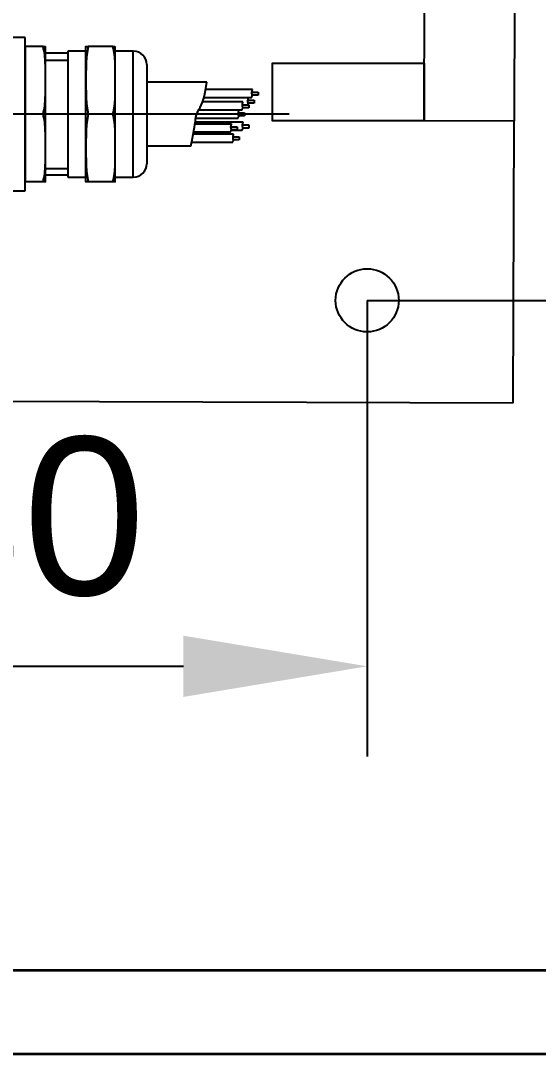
# Model space of a CAD drawing. Header units: millimetres. Extents: x 2928 to 3086, y 1537 to 1648.
# Drawn here: x 2979.86 to 2991.35, y 1536.66 to 1559.6 of the extents above; entities that cross this region are included whole.
import ezdxf

# ---------------------------------------------------------------- set-up
doc = ezdxf.new("R2010")
doc.units = ezdxf.units.MM
doc.layers.add('C00-00-00', color=7, linetype='Continuous')
doc.layers.add('标注层', color=4, linetype='Continuous', lineweight=25)
doc.styles.get("Standard").update_dxf_attribs({"font": 'arial.ttf'})
doc.dimstyles.new('ISO-25', dxfattribs={"dimtxt": 2.5, "dimasz": 2.5, "dimexe": 1.25, "dimexo": 0.625, "dimtad": 1, "dimtxsty": 'Standard', "dimcen": 2.5, "dimadec": 0, "dimazin": 0, "dimtfac": 1, "dimtmove": 0, "dimatfit": 3, "dimfxl": 0, "dimarcsym": 0})

# ---------------------------------------------------------------- blocks, each defined once
blk = doc.blocks.new('*D32')
at = {"layer": 'Defpoints', "color": 0, "transparency": 16777216}
for p in [(2969.549, 1553.452), (2987.549, 1553.392), (2987.549, 1545.27)]:
    blk.add_point(p, dxfattribs=at)
at = {"layer": '标注层', "color": 0, "lineweight": -2, "transparency": 16777216}
for p, q in [((2969.549, 1553.452), (2969.549, 1543.27)), ((2987.549, 1553.392), (2987.549, 1543.27)), ((2973.629, 1545.27), (2983.469, 1545.27))]:
    blk.add_line(p, q, dxfattribs=at)
at = {"layer": '标注层', "color": 0, "transparency": 16777216}
for points in [[(2973.629, 1545.95), (2973.629, 1544.59), (2969.549, 1545.27)], [(2983.469, 1545.95), (2983.469, 1544.59), (2987.549, 1545.27)]]:
    blk.add_solid(points, dxfattribs=at)
at = {"layer": '标注层', "color": 0, "transparency": 16777216, "insert": (2978.549, 1548.581), "char_height": 3.5, "attachment_point": 5}
blk.add_mtext('180', dxfattribs=at)
blk = doc.blocks.new('*D33')
at = {"layer": 'Defpoints', "color": 0, "transparency": 16777216}
for p in [(2987.655, 1585.362), (2987.549, 1553.392), (3005.336, 1553.392)]:
    blk.add_point(p, dxfattribs=at)
at = {"layer": '标注层', "color": 0, "lineweight": -2, "transparency": 16777216}
for p, q in [((2987.655, 1585.362), (3007.336, 1585.362)), ((3005.336, 1581.282), (3005.336, 1572.198)), ((3005.336, 1557.472), (3005.336, 1565.574)), ((2987.549, 1553.392), (3007.336, 1553.392))]:
    blk.add_line(p, q, dxfattribs=at)
at = {"layer": '标注层', "color": 0, "transparency": 16777216}
for points in [[(3004.656, 1581.282), (3006.016, 1581.282), (3005.336, 1585.362)], [(3004.656, 1557.472), (3006.016, 1557.472), (3005.336, 1553.392)]]:
    blk.add_solid(points, dxfattribs=at)
at = {"layer": '标注层', "color": 0, "transparency": 16777216, "insert": (3005.336, 1568.886), "char_height": 3.5, "attachment_point": 5}
blk.add_mtext('320', dxfattribs=at)

msp = doc.modelspace()

# ---------------------------------------------------------------- linework, layer by layer
at = {"color": 7, "linetype": 'Continuous', "lineweight": 25}
for p, q in [((2988.812, 1557.373), (2988.8521, 1569.3729)), ((2990.8521, 1569.3663), (2990.812, 1557.3663)), ((2979.9563, 1559.224), (2978.1673, 1559.224)), ((2979.9563, 1557.524), (2979.9563, 1559.224)), ((2979.9563, 1559.024), (2979.9563, 1557.524)), ((2980.3551, 1559.024), (2979.9563, 1559.024)), ((2980.4063, 1558.274), (2980.4063, 1559.024)), ((2981.3063, 1558.274), (2981.3063, 1559.024)), ((2981.9051, 1559.024), (2981.3576, 1559.024)), ((2981.9563, 1558.274), (2981.9563, 1559.024)), ((2980.9063, 1558.874), (2980.4063, 1558.874)), ((2981.3063, 1558.924), (2980.9063, 1558.924)), ((2980.9063, 1558.924), (2980.9063, 1557.524)), ((2982.3563, 1558.924), (2981.9563, 1558.924)), ((2982.3563, 1557.524), (2982.3563, 1558.924)), ((2980.4063, 1558.7211), (2980.9063, 1558.7211)), ((2982.6563, 1558.624), (2982.6563, 1557.524)), ((2980.4063, 1556.774), (2980.4063, 1558.274)), ((2981.3063, 1556.774), (2981.3063, 1558.274)), ((2981.9563, 1556.774), (2981.9563, 1558.274)), ((2983.9874, 1558.234), (2982.6563, 1558.234)), ((2984.9087, 1557.884), (2983.9179, 1557.884)), ((2983.9254, 1557.8921), (2984.9821, 1557.8921)), ((2984.9984, 1558.0713), (2983.9649, 1558.0713)), ((2984.9907, 1558.013), (2985.1289, 1558.0143)), ((2985.1289, 1557.943), (2984.9981, 1557.943)), ((2985.1289, 1558.0143), (2985.1289, 1557.943)), ((2984.7873, 1557.8009), (2983.8983, 1557.8009)), ((2984.781, 1557.7327), (2984.9192, 1557.7341)), ((2984.9192, 1557.6628), (2984.7884, 1557.6628)), ((2984.9005, 1557.8349), (2985.0387, 1557.8363)), ((2985.0387, 1557.765), (2984.9079, 1557.765)), ((2984.9192, 1557.7341), (2984.9192, 1557.6628)), ((2985.0387, 1557.8363), (2985.0387, 1557.765)), ((2985.8151, 1557.524), (2977.0409, 1557.5193)), ((2979.9563, 1555.824), (2979.9563, 1557.524)), ((2979.9563, 1557.524), (2979.9563, 1556.024)), ((2980.3551, 1557.524), (2979.9563, 1557.524)), ((2980.9063, 1557.524), (2980.9063, 1556.124)), ((2981.9051, 1557.524), (2981.3576, 1557.524)), ((2982.3563, 1556.124), (2982.3563, 1557.524)), ((2982.6563, 1557.524), (2982.6563, 1556.424)), ((2983.7409, 1557.4344), (2984.6862, 1557.4344)), ((2984.6977, 1557.6136), (2983.8086, 1557.6136)), ((2983.8131, 1557.6217), (2984.7759, 1557.6217)), ((2984.69, 1557.5552), (2984.8282, 1557.5566)), ((2984.8282, 1557.4853), (2984.6974, 1557.4853)), ((2984.8282, 1557.5566), (2984.8282, 1557.4853)), ((2983.7268, 1557.3085), (2984.535, 1557.3085)), ((2984.7904, 1557.3496), (2983.7323, 1557.3496)), ((2984.5276, 1557.243), (2984.6658, 1557.2444)), ((2984.6658, 1557.2444), (2984.6658, 1557.1731)), ((2984.7833, 1557.2861), (2984.9215, 1557.2875)), ((2984.9215, 1557.2162), (2984.7907, 1557.2162)), ((2984.9215, 1557.2875), (2984.9215, 1557.2162)), ((2990.812, 1557.3663), (2988.812, 1557.373)), ((2990.7911, 1551.1164), (2990.812, 1557.3663)), ((2984.5793, 1557.0792), (2983.6903, 1557.0792)), ((2983.6973, 1557.1335), (2984.5174, 1557.1335)), ((2984.5326, 1557.1703), (2984.7741, 1557.1703)), ((2984.6658, 1557.1731), (2984.535, 1557.1731)), ((2984.5715, 1557.0226), (2984.7097, 1557.024)), ((2984.7097, 1556.9527), (2984.5789, 1556.9527)), ((2984.7097, 1557.024), (2984.7097, 1556.9527)), ((2980.4063, 1556.024), (2980.4063, 1556.774)), ((2981.3063, 1556.024), (2981.3063, 1556.774)), ((2981.9563, 1556.024), (2981.9563, 1556.774)), ((2983.6357, 1556.814), (2982.6563, 1556.814)), ((2983.6526, 1556.8999), (2984.563, 1556.8999)), ((2980.4063, 1556.3211), (2980.9063, 1556.3211)), ((2980.4063, 1556.174), (2980.9063, 1556.174)), ((2980.9063, 1556.124), (2981.3063, 1556.124)), ((2981.9563, 1556.124), (2982.3563, 1556.124)), ((2978.1666, 1555.824), (2979.9563, 1555.824)), ((2980.3551, 1556.024), (2979.9563, 1556.024)), ((2981.9051, 1556.024), (2981.3576, 1556.024)), ((2966.2913, 1551.1982), (2990.7911, 1551.1164))]:
    msp.add_line(p, q, dxfattribs=at)
msp.add_lwpolyline([(2988.812, 1557.373), (2985.4456, 1557.373), (2985.4456, 1558.6572), (2988.812, 1558.6572)], close=True)
for points in [[(2983.6357, 1556.814), (2983.6637, 1556.9561), (2983.6859, 1557.0715), (2983.7029, 1557.1635), (2983.7154, 1557.2356), (2983.7244, 1557.2912), (2983.7304, 1557.3336), (2983.7344, 1557.3665), (2983.737, 1557.3931), (2983.7391, 1557.4165), (2983.7413, 1557.4381), (2983.7442, 1557.4589), (2983.7486, 1557.48), (2983.7551, 1557.5023), (2983.7643, 1557.527), (2983.7769, 1557.5549), (2983.7937, 1557.5871), (2983.8149, 1557.6248), (2983.8395, 1557.6702), (2983.8663, 1557.7256), (2983.8939, 1557.7933), (2983.9212, 1557.8756), (2983.9467, 1557.975), (2983.9692, 1558.0936), (2983.9874, 1558.234)], [(2984.9045, 1557.734), (2984.9051, 1557.7352), (2984.9066, 1557.7386), (2984.9077, 1557.7416), (2984.9084, 1557.7446), (2984.9088, 1557.7477), (2984.9089, 1557.7509), (2984.9087, 1557.7541), (2984.9083, 1557.7575), (2984.9077, 1557.7608), (2984.907, 1557.7642), (2984.9062, 1557.7675), (2984.9054, 1557.7707), (2984.9047, 1557.7738), (2984.9039, 1557.7769), (2984.9032, 1557.7799), (2984.9026, 1557.7829), (2984.902, 1557.7859), (2984.9015, 1557.7891), (2984.901, 1557.7923), (2984.9006, 1557.7957), (2984.9003, 1557.7993), (2984.9001, 1557.8031), (2984.9, 1557.807), (2984.9, 1557.811), (2984.9001, 1557.8151), (2984.9002, 1557.8192), (2984.9005, 1557.8233), (2984.9009, 1557.8274), (2984.9014, 1557.8314), (2984.902, 1557.8354), (2984.9027, 1557.8394), (2984.9035, 1557.8432), (2984.9043, 1557.8471), (2984.9052, 1557.8508), (2984.9061, 1557.8545), (2984.9071, 1557.8582), (2984.908, 1557.8618), (2984.9089, 1557.8653), (2984.9097, 1557.8687), (2984.9102, 1557.872), (2984.9105, 1557.8752), (2984.9104, 1557.8783), (2984.9098, 1557.8812), (2984.9087, 1557.884)], [(2984.9821, 1557.8921), (2984.9854, 1557.9008), (2984.9882, 1557.908), (2984.9908, 1557.9138), (2984.9929, 1557.9186), (2984.9948, 1557.9226), (2984.9962, 1557.9259), (2984.9974, 1557.929), (2984.9981, 1557.9319), (2984.9985, 1557.935), (2984.9986, 1557.9382), (2984.9984, 1557.9415), (2984.998, 1557.9448), (2984.9974, 1557.9482), (2984.9967, 1557.9515), (2984.9959, 1557.9548), (2984.9951, 1557.958), (2984.9943, 1557.9612), (2984.9936, 1557.9642), (2984.9929, 1557.9672), (2984.9922, 1557.9702), (2984.9916, 1557.9733), (2984.9911, 1557.9764), (2984.9906, 1557.9797), (2984.9903, 1557.9831), (2984.99, 1557.9867), (2984.9898, 1557.9904), (2984.9896, 1557.9943), (2984.9896, 1557.9984), (2984.9897, 1558.0024), (2984.9899, 1558.0065), (2984.9902, 1558.0107), (2984.9906, 1558.0148), (2984.9911, 1558.0188), (2984.9917, 1558.0228), (2984.9924, 1558.0267), (2984.9931, 1558.0306), (2984.994, 1558.0344), (2984.9949, 1558.0382), (2984.9958, 1558.0419), (2984.9967, 1558.0455), (2984.9977, 1558.0491), (2984.9986, 1558.0526), (2984.9993, 1558.0561), (2984.9999, 1558.0594), (2985.0001, 1558.0626), (2985, 1558.0657), (2984.9995, 1558.0686), (2984.9984, 1558.0713)], [(2984.7711, 1557.6217), (2984.7743, 1557.6304), (2984.7772, 1557.6376), (2984.7797, 1557.6434), (2984.7819, 1557.6482), (2984.7837, 1557.6522), (2984.7852, 1557.6555), (2984.7863, 1557.6586), (2984.787, 1557.6615), (2984.7874, 1557.6646), (2984.7875, 1557.6678), (2984.7873, 1557.6711), (2984.7869, 1557.6744), (2984.7863, 1557.6778), (2984.7856, 1557.6811), (2984.7848, 1557.6844), (2984.784, 1557.6876), (2984.7832, 1557.6908), (2984.7825, 1557.6938), (2984.7818, 1557.6968), (2984.7812, 1557.6998), (2984.7806, 1557.7029), (2984.78, 1557.706), (2984.7796, 1557.7093), (2984.7792, 1557.7127), (2984.7789, 1557.7163), (2984.7787, 1557.72), (2984.7786, 1557.7239), (2984.7786, 1557.728), (2984.7786, 1557.732), (2984.7788, 1557.7361), (2984.7791, 1557.7403), (2984.7795, 1557.7444), (2984.78, 1557.7484), (2984.7806, 1557.7524), (2984.7813, 1557.7563), (2984.7821, 1557.7602), (2984.7829, 1557.764), (2984.7838, 1557.7678), (2984.7847, 1557.7715), (2984.7857, 1557.7751), (2984.7866, 1557.7787), (2984.7875, 1557.7822), (2984.7883, 1557.7857), (2984.7888, 1557.789), (2984.7891, 1557.7922), (2984.789, 1557.7953), (2984.7884, 1557.7982), (2984.7873, 1557.8009)], [(2984.6814, 1557.4344), (2984.6846, 1557.4431), (2984.6875, 1557.4502), (2984.69, 1557.4561), (2984.6922, 1557.4608), (2984.6941, 1557.4648), (2984.6955, 1557.4682), (2984.6966, 1557.4712), (2984.6974, 1557.4742), (2984.6978, 1557.4773), (2984.6978, 1557.4805), (2984.6976, 1557.4837), (2984.6972, 1557.4871), (2984.6966, 1557.4904), (2984.6959, 1557.4938), (2984.6952, 1557.4971), (2984.6944, 1557.5003), (2984.6936, 1557.5034), (2984.6929, 1557.5065), (2984.6922, 1557.5095), (2984.6915, 1557.5125), (2984.6909, 1557.5155), (2984.6904, 1557.5187), (2984.6899, 1557.5219), (2984.6895, 1557.5253), (2984.6893, 1557.5289), (2984.689, 1557.5327), (2984.6889, 1557.5366), (2984.6889, 1557.5406), (2984.689, 1557.5447), (2984.6892, 1557.5488), (2984.6895, 1557.5529), (2984.6898, 1557.557), (2984.6904, 1557.561), (2984.691, 1557.565), (2984.6917, 1557.569), (2984.6924, 1557.5728), (2984.6933, 1557.5767), (2984.6942, 1557.5804), (2984.6951, 1557.5841), (2984.696, 1557.5878), (2984.697, 1557.5914), (2984.6979, 1557.5949), (2984.6986, 1557.5983), (2984.6992, 1557.6016), (2984.6994, 1557.6048), (2984.6993, 1557.6079), (2984.6988, 1557.6108), (2984.6977, 1557.6136)], [(2984.5174, 1557.1335), (2984.5206, 1557.1422), (2984.5235, 1557.1494), (2984.526, 1557.1552), (2984.5282, 1557.16), (2984.53, 1557.1639), (2984.5315, 1557.1673), (2984.5326, 1557.1704), (2984.5333, 1557.1733), (2984.5337, 1557.1764), (2984.5338, 1557.1796), (2984.5336, 1557.1829), (2984.5332, 1557.1862), (2984.5326, 1557.1896), (2984.5319, 1557.1929), (2984.5311, 1557.1962), (2984.5303, 1557.1994), (2984.5295, 1557.2025), (2984.5288, 1557.2056), (2984.5281, 1557.2086), (2984.5275, 1557.2116), (2984.5269, 1557.2147), (2984.5263, 1557.2178), (2984.5259, 1557.2211), (2984.5255, 1557.2245), (2984.5252, 1557.2281), (2984.525, 1557.2318), (2984.5249, 1557.2357), (2984.5249, 1557.2397), (2984.5249, 1557.2438), (2984.5251, 1557.2479), (2984.5254, 1557.252), (2984.5258, 1557.2561), (2984.5263, 1557.2602), (2984.5269, 1557.2642), (2984.5276, 1557.2681), (2984.5284, 1557.272), (2984.5292, 1557.2758), (2984.5301, 1557.2796), (2984.531, 1557.2833), (2984.532, 1557.2869), (2984.5329, 1557.2905), (2984.5338, 1557.294), (2984.5346, 1557.2974), (2984.5351, 1557.3008), (2984.5354, 1557.304), (2984.5353, 1557.307), (2984.5347, 1557.31), (2984.5336, 1557.3127)], [(2984.7741, 1557.1703), (2984.7773, 1557.1791), (2984.7802, 1557.1862), (2984.7827, 1557.1921), (2984.7849, 1557.1968), (2984.7867, 1557.2008), (2984.7882, 1557.2042), (2984.7893, 1557.2072), (2984.7901, 1557.2102), (2984.7905, 1557.2133), (2984.7905, 1557.2164), (2984.7903, 1557.2197), (2984.7899, 1557.2231), (2984.7893, 1557.2264), (2984.7886, 1557.2298), (2984.7878, 1557.2331), (2984.7871, 1557.2363), (2984.7863, 1557.2394), (2984.7855, 1557.2424), (2984.7848, 1557.2454), (2984.7842, 1557.2485), (2984.7836, 1557.2515), (2984.7831, 1557.2546), (2984.7826, 1557.2579), (2984.7822, 1557.2613), (2984.7819, 1557.2649), (2984.7817, 1557.2687), (2984.7816, 1557.2726), (2984.7816, 1557.2766), (2984.7817, 1557.2807), (2984.7818, 1557.2848), (2984.7821, 1557.2889), (2984.7825, 1557.293), (2984.783, 1557.297), (2984.7836, 1557.301), (2984.7843, 1557.305), (2984.7851, 1557.3088), (2984.7859, 1557.3126), (2984.7868, 1557.3164), (2984.7878, 1557.3201), (2984.7887, 1557.3238), (2984.7897, 1557.3274), (2984.7906, 1557.3309), (2984.7913, 1557.3343), (2984.7919, 1557.3376), (2984.7921, 1557.3408), (2984.792, 1557.3439), (2984.7914, 1557.3468), (2984.7904, 1557.3496)], [(2984.563, 1556.8999), (2984.5663, 1556.9087), (2984.5691, 1556.9158), (2984.5717, 1556.9217), (2984.5738, 1556.9264), (2984.5757, 1556.9304), (2984.5771, 1556.9338), (2984.5783, 1556.9368), (2984.579, 1556.9398), (2984.5794, 1556.9429), (2984.5795, 1556.946), (2984.5793, 1556.9493), (2984.5789, 1556.9527), (2984.5783, 1556.956), (2984.5776, 1556.9594), (2984.5768, 1556.9627), (2984.576, 1556.9659), (2984.5752, 1556.969), (2984.5745, 1556.972), (2984.5738, 1556.975), (2984.5731, 1556.9781), (2984.5725, 1556.9811), (2984.572, 1556.9842), (2984.5715, 1556.9875), (2984.5712, 1556.9909), (2984.5709, 1556.9945), (2984.5707, 1556.9983), (2984.5705, 1557.0022), (2984.5705, 1557.0062), (2984.5706, 1557.0103), (2984.5708, 1557.0144), (2984.5711, 1557.0185), (2984.5715, 1557.0226), (2984.572, 1557.0266), (2984.5726, 1557.0306), (2984.5733, 1557.0346), (2984.574, 1557.0384), (2984.5749, 1557.0422), (2984.5758, 1557.046), (2984.5767, 1557.0497), (2984.5776, 1557.0534), (2984.5786, 1557.057), (2984.5795, 1557.0605), (2984.5802, 1557.0639), (2984.5808, 1557.0672), (2984.581, 1557.0704), (2984.5809, 1557.0735), (2984.5804, 1557.0764), (2984.5793, 1557.0792)]]:
    msp.add_lwpolyline(points, dxfattribs=at)
msp.add_circle((2987.5487, 1553.3918), 0.7, dxfattribs=at)
for centre, start, end in [((2982.3563, 1558.624), 0, 90), ((2982.3563, 1556.424), 270, 0)]:
    msp.add_arc(centre, 0.3, start, end, dxfattribs=at)
for points, knots in [([(2980.4063, 1558.274), (2980.4063, 1558.3367), (2980.4064, 1558.3994), (2980.4058, 1558.5248), (2980.4051, 1558.5875), (2980.4006, 1558.7127), (2980.3967, 1558.7752), (2980.3822, 1558.8999), (2980.3716, 1558.9621), (2980.3551, 1559.024)], [0, 0, 0, 0, 0.25, 0.25, 0.5, 0.5, 0.75, 0.75, 1, 1, 1, 1]), ([(2980.3551, 1559.024), (2980.3715, 1559.024), (2980.3821, 1559.024), (2980.3966, 1559.024), (2980.4005, 1559.024), (2980.4051, 1559.024), (2980.4058, 1559.024), (2980.4062, 1559.024), (2980.4063, 1559.024), (2980.4063, 1559.024), (2980.4063, 1559.024), (2980.4063, 1559.024), (2980.4063, 1559.024), (2980.4063, 1559.024)], [0, 0, 0, 0, 0.25, 0.25, 0.5, 0.5, 0.75, 0.75, 0.875, 0.875, 0.9375, 0.9375, 1, 1, 1, 1]), ([(2981.3576, 1559.024), (2981.341, 1558.9621), (2981.3304, 1558.8999), (2981.3159, 1558.7752), (2981.312, 1558.7127), (2981.3075, 1558.5875), (2981.3068, 1558.5248), (2981.3062, 1558.3994), (2981.3063, 1558.3367), (2981.3063, 1558.274)], [0, 0, 0, 0, 0.25, 0.25, 0.5, 0.5, 0.75, 0.75, 1, 1, 1, 1]), ([(2981.3063, 1559.024), (2981.3063, 1559.024), (2981.3062, 1559.024), (2981.3068, 1559.024), (2981.3075, 1559.024), (2981.312, 1559.024), (2981.3159, 1559.024), (2981.3268, 1559.024), (2981.3313, 1559.024), (2981.3426, 1559.024), (2981.3494, 1559.024), (2981.3576, 1559.024)], [0, 0, 0, 0, 0.25, 0.25, 0.5, 0.5, 0.75, 0.75, 0.875, 0.875, 1, 1, 1, 1]), ([(2981.9563, 1558.274), (2981.9563, 1558.3367), (2981.9564, 1558.3994), (2981.9558, 1558.5248), (2981.9551, 1558.5875), (2981.9506, 1558.7127), (2981.9467, 1558.7752), (2981.9322, 1558.8999), (2981.9216, 1558.9621), (2981.9051, 1559.024)], [0, 0, 0, 0, 0.25, 0.25, 0.5, 0.5, 0.75, 0.75, 1, 1, 1, 1]), ([(2981.9051, 1559.024), (2981.9215, 1559.024), (2981.9321, 1559.024), (2981.9466, 1559.024), (2981.9505, 1559.024), (2981.9551, 1559.024), (2981.9558, 1559.024), (2981.9562, 1559.024), (2981.9563, 1559.024), (2981.9563, 1559.024), (2981.9563, 1559.024), (2981.9563, 1559.024), (2981.9563, 1559.024), (2981.9563, 1559.024)], [0, 0, 0, 0, 0.25, 0.25, 0.5, 0.5, 0.75, 0.75, 0.875, 0.875, 0.9375, 0.9375, 1, 1, 1, 1]), ([(2980.3551, 1557.524), (2980.3716, 1557.5858), (2980.3822, 1557.648), (2980.3967, 1557.7727), (2980.4006, 1557.8352), (2980.4051, 1557.9604), (2980.4058, 1558.0231), (2980.4064, 1558.1485), (2980.4063, 1558.2112), (2980.4063, 1558.274)], [0, 0, 0, 0, 0.25, 0.25, 0.5, 0.5, 0.75, 0.75, 1, 1, 1, 1]), ([(2981.3063, 1558.274), (2981.3063, 1558.2113), (2981.3062, 1558.1485), (2981.3068, 1558.0231), (2981.3075, 1557.9604), (2981.312, 1557.8352), (2981.3159, 1557.7727), (2981.3304, 1557.648), (2981.341, 1557.5858), (2981.3576, 1557.524)], [0, 0, 0, 0, 0.25, 0.25, 0.5, 0.5, 0.75, 0.75, 1, 1, 1, 1]), ([(2981.9051, 1557.524), (2981.9216, 1557.5858), (2981.9322, 1557.648), (2981.9467, 1557.7727), (2981.9506, 1557.8352), (2981.9551, 1557.9604), (2981.9558, 1558.0231), (2981.9564, 1558.1485), (2981.9563, 1558.2112), (2981.9563, 1558.274)], [0, 0, 0, 0, 0.25, 0.25, 0.5, 0.5, 0.75, 0.75, 1, 1, 1, 1]), ([(2980.4063, 1556.774), (2980.4063, 1556.8367), (2980.4064, 1556.8994), (2980.4058, 1557.0248), (2980.4051, 1557.0875), (2980.4006, 1557.2127), (2980.3967, 1557.2752), (2980.3822, 1557.3999), (2980.3716, 1557.4621), (2980.3551, 1557.524)], [0, 0, 0, 0, 0.25, 0.25, 0.5, 0.5, 0.75, 0.75, 1, 1, 1, 1]), ([(2981.3576, 1557.524), (2981.341, 1557.4621), (2981.3304, 1557.3999), (2981.3159, 1557.2752), (2981.312, 1557.2127), (2981.3075, 1557.0875), (2981.3068, 1557.0248), (2981.3062, 1556.8994), (2981.3063, 1556.8367), (2981.3063, 1556.774)], [0, 0, 0, 0, 0.25, 0.25, 0.5, 0.5, 0.75, 0.75, 1, 1, 1, 1]), ([(2981.9563, 1556.774), (2981.9563, 1556.8367), (2981.9564, 1556.8994), (2981.9558, 1557.0248), (2981.9551, 1557.0875), (2981.9506, 1557.2127), (2981.9467, 1557.2752), (2981.9322, 1557.3999), (2981.9216, 1557.4621), (2981.9051, 1557.524)], [0, 0, 0, 0, 0.25, 0.25, 0.5, 0.5, 0.75, 0.75, 1, 1, 1, 1]), ([(2980.3551, 1556.024), (2980.3716, 1556.0858), (2980.3822, 1556.148), (2980.3967, 1556.2727), (2980.4006, 1556.3352), (2980.4051, 1556.4604), (2980.4058, 1556.5231), (2980.4064, 1556.6485), (2980.4063, 1556.7112), (2980.4063, 1556.774)], [0, 0, 0, 0, 0.25, 0.25, 0.5, 0.5, 0.75, 0.75, 1, 1, 1, 1]), ([(2981.3063, 1556.774), (2981.3063, 1556.7113), (2981.3062, 1556.6485), (2981.3068, 1556.5231), (2981.3075, 1556.4604), (2981.312, 1556.3352), (2981.3159, 1556.2727), (2981.3304, 1556.148), (2981.341, 1556.0858), (2981.3576, 1556.024)], [0, 0, 0, 0, 0.25, 0.25, 0.5, 0.5, 0.75, 0.75, 1, 1, 1, 1]), ([(2981.9051, 1556.024), (2981.9216, 1556.0858), (2981.9322, 1556.148), (2981.9467, 1556.2727), (2981.9506, 1556.3352), (2981.9551, 1556.4604), (2981.9558, 1556.5231), (2981.9564, 1556.6485), (2981.9563, 1556.7112), (2981.9563, 1556.774)], [0, 0, 0, 0, 0.25, 0.25, 0.5, 0.5, 0.75, 0.75, 1, 1, 1, 1]), ([(2980.4063, 1556.024), (2980.4063, 1556.024), (2980.4064, 1556.024), (2980.4058, 1556.024), (2980.4051, 1556.024), (2980.4006, 1556.024), (2980.3967, 1556.024), (2980.3859, 1556.024), (2980.3814, 1556.024), (2980.3701, 1556.024), (2980.3633, 1556.024), (2980.3551, 1556.024)], [0, 0, 0, 0, 0.25, 0.25, 0.5, 0.5, 0.75, 0.75, 0.875, 0.875, 1, 1, 1, 1]), ([(2981.3576, 1556.024), (2981.3411, 1556.024), (2981.3305, 1556.024), (2981.316, 1556.024), (2981.3121, 1556.024), (2981.3075, 1556.024), (2981.3068, 1556.024), (2981.3064, 1556.024), (2981.3063, 1556.024), (2981.3063, 1556.024), (2981.3063, 1556.024), (2981.3063, 1556.024), (2981.3063, 1556.024), (2981.3063, 1556.024)], [0, 0, 0, 0, 0.25, 0.25, 0.5, 0.5, 0.75, 0.75, 0.875, 0.875, 0.9375, 0.9375, 1, 1, 1, 1]), ([(2981.9563, 1556.024), (2981.9563, 1556.024), (2981.9564, 1556.024), (2981.9558, 1556.024), (2981.9551, 1556.024), (2981.9506, 1556.024), (2981.9467, 1556.024), (2981.9359, 1556.024), (2981.9314, 1556.024), (2981.9201, 1556.024), (2981.9133, 1556.024), (2981.9051, 1556.024)], [0, 0, 0, 0, 0.25, 0.25, 0.5, 0.5, 0.75, 0.75, 0.875, 0.875, 1, 1, 1, 1])]:
    msp.add_open_spline(points, degree=3, knots=knots, dxfattribs=at)
at = {"layer": 'C00-00-00', "lineweight": 35}
msp.add_lwpolyline([(3085.7803, 1536.6587), (2928.3162, 1536.6587), (2928.3162, 1647.879), (3085.7803, 1647.879)], close=True, dxfattribs=at)
msp.add_lwpolyline([(2932.9835, 1646.0216), (3083.9229, 1646.0216), (3083.9229, 1538.5161), (2932.9835, 1538.5161)], dxfattribs=at)

# ---------------------------------------------------------------- dimensions: what is measured, and where the dimension line sits
at = {"layer": '标注层'}
dim = msp.add_linear_dim(base=(3005.3359, 1553.3918), p1=(2987.6555, 1585.3624), p2=(2987.5487, 1553.3918), angle=90, text='320', dimstyle='ISO-25', override={"dimtxt": 3.5, "dimasz": 4.08, "dimexe": 2, "dimexo": 0, "dimgap": 1.524, "dimtih": 1, "dimtoh": 1, "dimlfac": 10, "dimzin": 0, "dimadec": 2, "dimtzin": 0}, dxfattribs=at)
dim.commit()
dim.dimension.update_dxf_attribs({"geometry": '*D33', "text_midpoint": (3005.3359, 1568.8862), "dimtype": 160})
dim = msp.add_linear_dim(base=(2987.5487, 1545.2702), p1=(2969.5488, 1553.4519), p2=(2987.5487, 1553.3918), text='180', dimstyle='ISO-25', override={"dimtxt": 3.5, "dimasz": 4.08, "dimexe": 2, "dimexo": 0, "dimgap": 1.524, "dimtih": 1, "dimtoh": 1, "dimlfac": 10, "dimzin": 0, "dimadec": 2, "dimtzin": 0}, dxfattribs=at)
dim.commit()
dim.dimension.update_dxf_attribs({"geometry": '*D32', "text_midpoint": (2978.5488, 1548.5812)})

doc.saveas('drawing.dxf')
